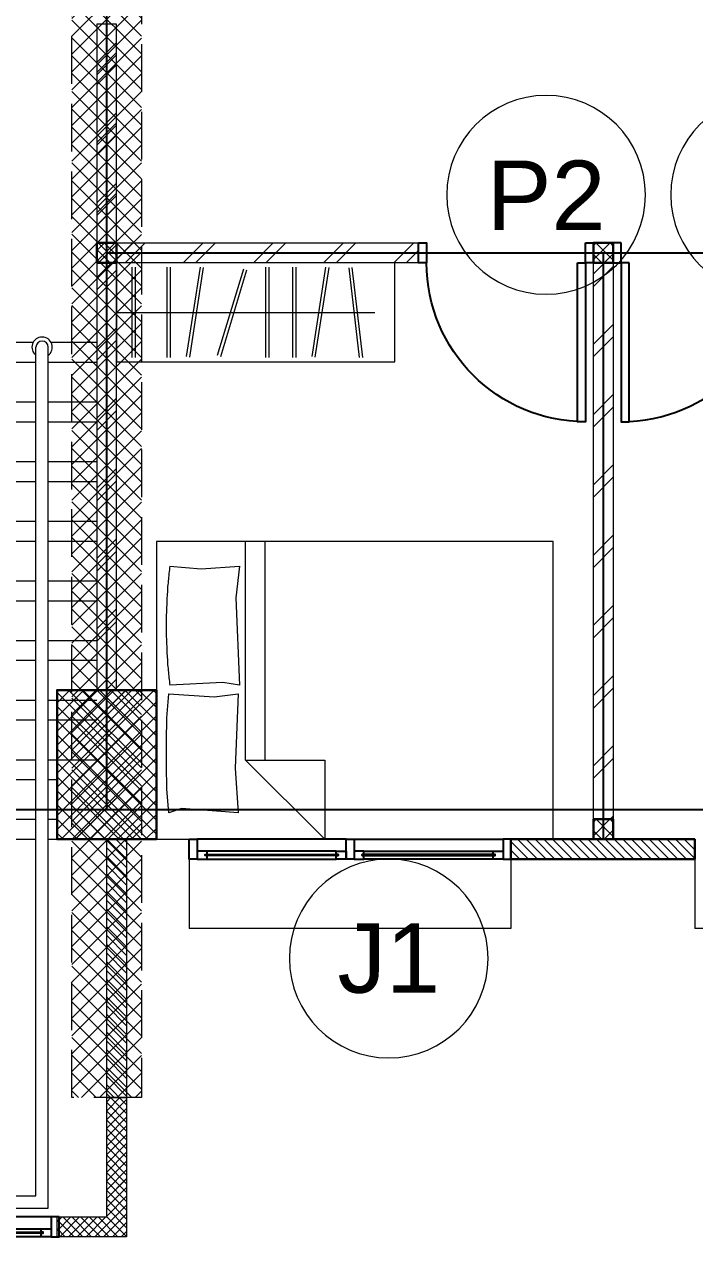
# Model space of a CAD drawing. Header units: millimetres. Extents: x -108 to 357, y -17 to 192.
# Drawn here: x 64.33 to 67.71, y 87.81 to 93.91 of the extents above; entities that cross this region are included whole.
import ezdxf
from ezdxf.enums import TextEntityAlignment as Align

# ---------------------------------------------------------------- set-up
doc = ezdxf.new("R2010")
doc.units = ezdxf.units.MM
doc.linetypes.add('ACAD_ISO02W100', pattern=[15, 12, -3])
for name, color, linetype, lineweight in [('ars', 11, 'Continuous', 0), ('ars @ 1', 11, 'Continuous', 0), ('KACA', 151, 'Continuous', 5), ('KOL', 1, 'Continuous', 30), ('KOLOM', 4, 'Continuous', 9), ('lan', 7, 'Continuous', 15), ('NOT', 7, 'Continuous', 20), ('tem', 5, 'Continuous', 20), ('u', 6, 'Continuous', 20)]:
    doc.layers.add(name, color=color, linetype=linetype, lineweight=lineweight)
doc.layers.add('as', color=1, linetype='Continuous', plot=False)
doc.layers.add('Kusen', color=30, linetype='Continuous')
doc.styles.add('S', font='simplex', dxfattribs={"width": 0.75})
doc.styles.get("Standard").update_dxf_attribs({"font": 'arial.ttf'})
pattern_1 = [(45, (69.6338, -0.72464), (-0.1767767, 0.1767767), []), (45, (69.6963, -0.72464), (-0.1767767, 0.1767767), [])]
pattern_2 = [(225, (-5.95, -51.3), (0.022097087, -0.022097087), [])]

# ---------------------------------------------------------------- blocks, each defined once
blk = doc.blocks.new("k3'")
at = {"layer": 'ars'}
h = blk.add_hatch(dxfattribs=at)
h.set_pattern_fill('_USER', color=256, scale=0.05, angle=45, double=1, pattern_type=0)
h.set_pattern_definition([(45, (0, -4.975), (-0.03535534, 0.03535534), []), (135, (0, -4.975), (-0.03535534, -0.03535534), [])])
h.paths.add_polyline_path([(-0.25, -0.375), (0.25, -0.375), (0.25, 0.375), (-0.25, 0.375)])
at = {"layer": 'KOL'}
blk.add_lwpolyline([(-0.25, -0.375), (0.25, -0.375), (0.25, 0.375), (-0.25, 0.375)], close=True, dxfattribs=at)
blk = doc.blocks.new('T. J1')
at = {"layer": 'Kusen'}
for p, q in [((-0.7188, 0.1), (-0.0688, 0.1)), ((0.7212, 0.1), (0.0712, 0.1)), ((-0.0188, 0), (-0.7688, 0)), ((-0.0688, 0.06), (-0.7188, 0.06)), ((0.0212, 0), (0.7712, 0)), ((0.0712, 0.06), (0.7212, 0.06))]:
    blk.add_line(p, q, dxfattribs=at)
for points in [[(-0.8088, 0), (-0.7688, 0), (-0.7688, 0.1), (-0.8088, 0.1)], [(-0.0188, 0), (0.0212, 0), (0.0212, 0.1), (-0.0188, 0.1)], [(0.8112, 0), (0.7712, 0), (0.7712, 0.1), (0.8112, 0.1)]]:
    blk.add_lwpolyline(points, close=True, dxfattribs=at)
for points in [[(-0.7188, 0.0775), (-0.7188, 0.06), (-0.7688, 0.06), (-0.7688, 0.1), (-0.7188, 0.1), (-0.7188, 0.0825), (-0.7288, 0.0825), (-0.7288, 0.0775), (-0.7188, 0.0775)], [(-0.0688, 0.0775), (-0.0688, 0.06), (-0.0188, 0.06), (-0.0188, 0.1), (-0.0688, 0.1), (-0.0688, 0.0825), (-0.0588, 0.0825), (-0.0588, 0.0775), (-0.0688, 0.0775)], [(0.0712, 0.0775), (0.0712, 0.06), (0.0212, 0.06), (0.0212, 0.1), (0.0712, 0.1), (0.0712, 0.0825), (0.0612, 0.0825), (0.0612, 0.0775), (0.0712, 0.0775)], [(0.7212, 0.0775), (0.7212, 0.06), (0.7712, 0.06), (0.7712, 0.1), (0.7212, 0.1), (0.7212, 0.0825), (0.7312, 0.0825), (0.7312, 0.0775), (0.7212, 0.0775)]]:
    blk.add_lwpolyline(points, dxfattribs=at)
at = {"layer": 'Kusen', "color": 141}
for points in [[(-0.7288, 0.0775), (-0.0588, 0.0775), (-0.0588, 0.0825), (-0.7288, 0.0825)], [(0.7312, 0.0775), (0.0612, 0.0775), (0.0612, 0.0825), (0.7312, 0.0825)]]:
    blk.add_lwpolyline(points, close=True, dxfattribs=at)
blk = doc.blocks.new('P.80')
at = {"layer": 'Kusen'}
for points in [[(-69.8094, -74.8368), (-69.7694, -74.8368), (-69.7694, -74.0368), (-69.8094, -74.0368)], [(-70.6094, -74.9368), (-70.5694, -74.9368), (-70.5694, -74.8368), (-70.6094, -74.8368)], [(-69.7694, -74.9368), (-69.7294, -74.9368), (-69.7294, -74.8368), (-69.7694, -74.8368)]]:
    blk.add_lwpolyline(points, close=True, dxfattribs=at)
blk.add_arc((-69.7694, -74.8368), 0.8, 90, 180, dxfattribs=at)
blk = doc.blocks.new('K 10.10')
at = {"layer": 'ars'}
h = blk.add_hatch(dxfattribs=at)
h.set_pattern_fill('_USER', color=256, scale=0.05, angle=45, double=1, pattern_type=0)
h.set_pattern_definition([(45, (0, 0), (-0.035355339, 0.035355339), []), (135, (0, 0), (-0.035355339, -0.035355339), [])])
h.paths.add_polyline_path([(1560.5383, 1380.4069), (1560.6383, 1380.4069), (1560.6383, 1380.5069), (1560.5383, 1380.5069)])
at = {"layer": 'KOL'}
blk.add_lwpolyline([(1560.5383, 1380.4069), (1560.6383, 1380.4069), (1560.6383, 1380.5069), (1560.5383, 1380.5069)], close=True, dxfattribs=at)
blk = doc.blocks.new('BED1')
at = {"color": 0, "linetype": 'Continuous'}
for points in [[(1.9976, 0), (1.9976, 1.4976), (0, 1.4976), (0, 0), (1.9976, 0)], [(1.5484, 1.0993), (1.1489, 1.0993), (1.1489, 1.4976), (1.5484, 1.0993)], [(1.9346, 1.3656), (1.9443, 1.2458), (1.9467, 1.1259), (1.9467, 1.0061), (1.9443, 0.8862), (1.9346, 0.7663), (1.707, 0.7809), (1.586, 0.7663), (1.6017, 1.1404), (1.586, 1.3656), (1.8717, 1.3426), (1.9346, 1.3656)], [(1.4492, 1.0993), (1.4492, 0)], [(1.5484, 1.0993), (1.5484, 0)], [(1.9298, 0.1235), (1.7724, 0.138), (1.5799, 0.1235), (1.5981, 0.2833), (1.5799, 0.7228), (1.6634, 0.7094), (1.9298, 0.7228)], [(1.9298, 0.1235), (1.931, 0.1332), (1.9322, 0.1429), (1.9334, 0.1513), (1.9346, 0.161), (1.9346, 0.1707), (1.9358, 0.1804), (1.937, 0.1889), (1.9383, 0.1985), (1.9383, 0.2082), (1.9395, 0.2179), (1.9407, 0.2264), (1.9407, 0.2361), (1.9419, 0.2458), (1.9419, 0.2542), (1.9431, 0.2639), (1.9431, 0.2736), (1.9443, 0.2833), (1.9443, 0.2918), (1.9455, 0.3015), (1.9455, 0.3111), (1.9455, 0.3208), (1.9467, 0.3293), (1.9467, 0.339), (1.9467, 0.3487), (1.9467, 0.3584), (1.9479, 0.3668), (1.9479, 0.3765), (1.9479, 0.3862), (1.9479, 0.3959), (1.9479, 0.4044), (1.9479, 0.414), (1.9479, 0.4237), (1.9479, 0.4334), (1.9479, 0.4419), (1.9479, 0.4516), (1.9479, 0.4613), (1.9479, 0.4709), (1.9479, 0.4794), (1.9467, 0.4891), (1.9467, 0.4988), (1.9467, 0.5085), (1.9467, 0.5169), (1.9455, 0.5266), (1.9455, 0.5363), (1.9455, 0.546), (1.9443, 0.5545), (1.9443, 0.5642), (1.9431, 0.5738), (1.9431, 0.5835), (1.9419, 0.592), (1.9419, 0.6017), (1.9407, 0.6114), (1.9407, 0.6199), (1.9395, 0.6295), (1.9383, 0.6392), (1.9383, 0.6489), (1.937, 0.6574), (1.9358, 0.6671), (1.9346, 0.6768), (1.9346, 0.6864), (1.9334, 0.6949), (1.9322, 0.7046), (1.931, 0.7143), (1.9298, 0.7228)]]:
    blk.add_lwpolyline(points, dxfattribs=at)
blk = doc.blocks.new('LEMARI1')
for points in [[(0.6998, 0.4988), (-0.6998, 0.4988)], [(-0.6998, 0), (0.6998, 0), (0.6998, 0.4988), (-0.6998, 0.4988), (-0.6998, 0)], [(-0.5387, 0.4758), (-0.4855, 0.023)], [(-0.4685, 0.0254), (-0.5206, 0.477)], [(-0.3002, 0.4746), (-0.3705, 0.0242)], [(-0.3523, 0.0218), (-0.2821, 0.4709)], [(-0.2034, 0.477), (-0.2034, 0.0218)], [(-0.1852, 0.0218), (-0.1852, 0.477)], [(-0.0678, 0.477), (-0.0678, 0.0218)], [(-0.0496, 0.0218), (-0.0496, 0.477)], [(0.1755, 0.4722), (0.0436, 0.0363)], [(0.0605, 0.0315), (0.1937, 0.4673)], [(0.3317, 0.4746), (0.2627, 0.0242)], [(0.2797, 0.0218), (0.3499, 0.4709)], [(0.4286, 0.477), (0.4286, 0.0218)], [(0.4467, 0.0218), (0.4467, 0.477)], [(0.6053, 0.477), (0.6053, 0.0218)], [(0.6235, 0.0218), (0.6235, 0.477)], [(0.6998, 0.2494), (-0.5993, 0.2494)]]:
    blk.add_lwpolyline(points)
blk = doc.blocks.new('T. J2')
at = {"layer": 'KACA', "color": 141}
blk.add_lwpolyline([(-0.3792, 0.0775), (0.2908, 0.0775), (0.2908, 0.0825), (-0.3792, 0.0825)], close=True, dxfattribs=at)
at = {"layer": 'Kusen'}
for p, q in [((-0.3692, 0.1), (0.2808, 0.1)), ((-0.4192, 0), (0.3308, 0)), ((0.2808, 0.06), (-0.3692, 0.06))]:
    blk.add_line(p, q, dxfattribs=at)
for points in [[(-0.4592, 0), (-0.4192, 0), (-0.4192, 0.1), (-0.4592, 0.1)], [(0.3308, 0), (0.3708, 0), (0.3708, 0.1), (0.3308, 0.1)]]:
    blk.add_lwpolyline(points, close=True, dxfattribs=at)
for points in [[(-0.3692, 0.0775), (-0.3692, 0.06), (-0.4192, 0.06), (-0.4192, 0.1), (-0.3692, 0.1), (-0.3692, 0.0825), (-0.3792, 0.0825), (-0.3792, 0.0775), (-0.3692, 0.0775)], [(0.2808, 0.0775), (0.2808, 0.06), (0.3308, 0.06), (0.3308, 0.1), (0.2808, 0.1), (0.2808, 0.0825), (0.2908, 0.0825), (0.2908, 0.0775), (0.2808, 0.0775)]]:
    blk.add_lwpolyline(points, dxfattribs=at)
blk = doc.blocks.new('SP ME1')
at = {"layer": 'ars'}
h = blk.add_hatch(dxfattribs=at)
h.set_pattern_fill('ANSI31', color=256, scale=0.25, style=0)
h.set_pattern_definition(pattern_2)
h.paths.add_polyline_path([(-6.3, 7), (-6.2, 7), (-6.2, 7.6), (-5.95, 7.6), (-5.95, 7.7), (-6.3, 7.7)])
h = blk.add_hatch(dxfattribs=at)
h.set_pattern_fill('ANSI31', color=256, scale=0.25, style=0)
h.set_pattern_definition(pattern_2)
edge = h.paths.add_edge_path()
edge.add_line((-6.2999, 7), (-6.3, 7.7))
edge.add_line((-6.3, 7.7), (-5.95, 7.7))
edge.add_line((-5.95, 7.7), (-5.95, 7.6))
edge.add_line((-5.95, 7.6), (-6.2, 7.6))
edge.add_line((-6.2, 7.6), (-6.1999, 7))
edge.add_line((-6.1999, 7), (-6.2999, 7))
h = blk.add_hatch(dxfattribs=at)
h.set_pattern_fill('ANSI37', color=256, scale=0.02, style=0)
h.paths.add_polyline_path([(-6.025, 0), (-6.375, 0), (-6.375, 7), (-6.0247, 7)])
at = {"layer": 'ars @ 1'}
h = blk.add_hatch(dxfattribs=at)
h.set_pattern_fill('TEMBOK', color=256, scale=0.25)
h.set_pattern_definition([(45, (24.5328, -51.42464), (-0.1767767, 0.1767767), []), (45, (24.5953, -51.42464), (-0.1767767, 0.1767767), [])])
h.paths.add_polyline_path([(-6.25, 2.8), (-6.15, 2.8), (-6.15, 4.95), (-6.25, 4.95)])
h = blk.add_hatch(dxfattribs=at)
h.set_pattern_fill('TEMBOK', color=256, scale=0.25)
h.set_pattern_definition([(45, (24.5328, -49.32464), (-0.1767767, 0.1767767), []), (45, (24.5953, -49.32464), (-0.1767767, 0.1767767), [])])
h.paths.add_polyline_path([(-6.25, 1.6), (-6.15, 1.6), (-6.15, 2.7), (-6.25, 2.7)])
at = {"layer": 'ars'}
for p, q in [((-5.9062, 7.5562), (-5.9062, 3.225)), ((-3.0738, 7.5562), (-5.9062, 7.5562)), ((-5.8437, 7.4937), (-5.8437, 3.225)), ((-3.1363, 7.4937), (-5.8437, 7.4937)), ((-5.9062, 5.6), (-5.95, 5.6)), ((-4.6437, 5.6), (-5.8437, 5.6)), ((-5.9062, 5.3), (-6.15, 5.3)), ((-4.6437, 5.3), (-5.8437, 5.3)), ((-5.9062, 5), (-6.15, 5)), ((-4.6437, 5), (-5.8437, 5)), ((-5.9062, 4.7), (-6.15, 4.7)), ((-4.6437, 4.7), (-5.8437, 4.7)), ((-5.9062, 4.4), (-6.15, 4.4)), ((-4.6437, 4.4), (-5.8437, 4.4)), ((-5.9062, 4.1), (-6.15, 4.1)), ((-4.6437, 4.1), (-5.8437, 4.1)), ((-5.9062, 3.8), (-6.15, 3.8)), ((-4.6437, 3.8), (-5.8437, 3.8)), ((-5.9062, 3.5), (-6.15, 3.5)), ((-4.6437, 3.5), (-5.8437, 3.5)), ((-5.9197, 3.2), (-6.15, 3.2)), ((-4.6572, 3.2), (-5.8303, 3.2))]:
    blk.add_line(p, q, dxfattribs=at)
for radius, start, end in [(0.0512, 127.57187, 52.42813), (0.0312, 180, 0)]:
    blk.add_arc((-5.875, 3.225), radius, start, end, dxfattribs=at)
at = {"layer": 'KOLOM', "linetype": 'ACAD_ISO02W100', "ltscale": 0.02}
blk.add_lwpolyline([(-6.025, 0), (-6.375, 0), (-6.3749, 7), (-6.0249, 7)], close=True, dxfattribs=at)
at = {"layer": 'lan'}
for p, q in [((-5.9062, 5.7), (-5.95, 5.7)), ((-4.6437, 5.7), (-5.8437, 5.7)), ((-5.9062, 5.4), (-5.95, 5.4)), ((-4.6437, 5.4), (-5.8437, 5.4)), ((-5.9062, 5.1), (-6.15, 5.1)), ((-4.6437, 5.1), (-5.8437, 5.1)), ((-5.9062, 4.8), (-6.15, 4.8)), ((-4.6437, 4.8), (-5.8437, 4.8)), ((-5.9062, 4.5), (-6.15, 4.5)), ((-4.6437, 4.5), (-5.8437, 4.5)), ((-5.9062, 4.2), (-6.15, 4.2)), ((-4.6437, 4.2), (-5.8437, 4.2)), ((-5.9062, 3.9), (-6.15, 3.9)), ((-4.6437, 3.9), (-5.8437, 3.9)), ((-5.9062, 3.6), (-6.15, 3.6)), ((-4.6437, 3.6), (-5.8437, 3.6)), ((-5.9062, 3.3), (-6.15, 3.3)), ((-4.6437, 3.3), (-5.8437, 3.3))]:
    blk.add_line(p, q, dxfattribs=at)
at = {"layer": 'tem'}
blk.add_lwpolyline([(-6.2999, 7), (-6.3, 7.7), (-5.95, 7.7), (-5.95, 7.6), (-6.2, 7.6), (-6.1999, 7), (-6.2999, 7)], dxfattribs=at)
blk.add_lwpolyline([(-6.2999, 7), (-6.3, 7.7), (-5.95, 7.7), (-5.95, 7.6), (-6.2, 7.6), (-6.1999, 7), (-6.2999, 7)], dxfattribs=at)
for points in [[(-6.25, 2.8), (-6.15, 2.8), (-6.15, 4.95), (-6.25, 4.95)], [(-6.25, 1.6), (-6.15, 1.6), (-6.15, 2.7), (-6.25, 2.7)]]:
    blk.add_lwpolyline(points, close=True, dxfattribs=at)
at = {"layer": 'KOL', "xscale": -1, "rotation": 180}
blk.add_blockref("k3'", (-6.2, 5.325), dxfattribs=at)
blk.add_blockref("k3'", (-6.2, 5.325), dxfattribs=at)
at = {"layer": 'KOLOM', "extrusion": (0, 0, -1), "xscale": -1, "zscale": -1, "rotation": 180}
blk.add_blockref('K 10.10', (-1554.3883, 1383.2069), dxfattribs=at)
at = {"layer": 'Kusen'}
blk.add_blockref('T. J2', (-5.5008, 7.6), dxfattribs=at)
blk.add_blockref('T. J2', (-5.5008, 7.6), dxfattribs=at)
blk = doc.blocks.new('A-4')
at = {"layer": 'ars'}
h = blk.add_hatch(dxfattribs=at)
h.set_pattern_fill('TEMBOK', color=256, scale=0.25)
h.set_pattern_definition(pattern_1)
h.paths.add_polyline_path([(30.85, 3.1), (32.57, 3.1), (32.57, 3), (30.85, 3)])
h = blk.add_hatch(dxfattribs=at)
h.set_pattern_fill('TEMBOK', color=256, scale=0.25)
h.set_pattern_definition(pattern_1)
h.paths.add_polyline_path([(33.55, 3), (33.45, 3), (33.45, 0.2), (33.55, 0.2)])
h = blk.add_hatch(dxfattribs=at)
h.set_pattern_fill('ANSI31', color=256, scale=0.25, style=0)
h.set_pattern_definition([(315, (30.75, -0.6), (-0.0220971, -0.0220971), [])])
edge = h.paths.add_edge_path()
edge.add_line((31.1, 0.1), (31.1, -1.9))
edge.add_line((31.1, -1.9), (30.75, -1.9))
edge.add_line((30.75, -1.9), (30.75, -1.8))
edge.add_line((30.75, -1.8), (31, -1.8))
edge.add_line((31, -1.8), (31, 0.1))
edge.add_line((31, 0.1), (31.1, 0.1))
h = blk.add_hatch(dxfattribs=at)
h.set_pattern_fill('ANSI31', color=256, scale=0.25, angle=180, style=0)
h.set_pattern_definition([(135, (-454.577724, -326.599584), (0.0220970869, 0.0220970869), [])])
h.paths.add_polyline_path([(33.035, 0.1), (33.96, 0.1), (33.96, 0), (33.035, 0)])
at = {"layer": 'ars @ 1'}
h = blk.add_hatch(dxfattribs=at)
h.set_pattern_fill('TEMBOK', color=256, scale=0.25)
h.set_pattern_definition([(45, (69.6338, 1.37536), (-0.1767767, 0.1767767), []), (45, (69.6963, 1.37536), (-0.1767767, 0.1767767), [])])
h.paths.add_polyline_path([(31.05, 4.2), (30.95, 4.2), (30.95, 3.1), (31.05, 3.1)])
at = {"layer": 'as'}
for p, q in [((31, 0.25), (31, 13.35)), ((31, 3.05), (37.2, 3.05)), ((33.5, 0.1), (33.5, 3.05)), ((-37.2, 0.25), (37.2, 0.25))]:
    blk.add_line(p, q, dxfattribs=at)
at = {"layer": 'KOL'}
blk.add_lwpolyline([(33.035, 0.1), (33.96, 0.1), (33.96, 0), (33.035, 0)], close=True, dxfattribs=at)
at = {"layer": 'lan'}
for p, q in [((31.415, 0), (31.415, -0.35)), ((33.035, 0), (33.035, -0.35)), ((33.96, 0), (33.96, -0.35)), ((33.035, -0.35), (31.415, -0.35)), ((34.79, -0.35), (33.96, -0.35))]:
    blk.add_line(p, q, dxfattribs=at)
at = {"layer": 'tem'}
for points in [[(31.05, 4.2), (30.95, 4.2), (30.95, 3.1), (31.05, 3.1)], [(32.57, 3), (31.05, 3), (31.05, 3.1), (32.57, 3.1)], [(33.45, 3), (33.55, 3), (33.55, 0.2), (33.45, 0.2)]]:
    blk.add_lwpolyline(points, close=True, dxfattribs=at)
blk.add_lwpolyline([(31.1, 0.1), (31.1, -1.9), (30.75, -1.9), (30.75, -1.8), (31, -1.8), (31, 0.1), (31.1, 0.1)], dxfattribs=at)
at = {"layer": 'ars', "rotation": 180}
for name, p in [('LEMARI1', (31.7498, 3)), ('BED1', (33.2476, 1.5976))]:
    blk.add_blockref(name, p, dxfattribs=at)
at = {"layer": 'KOL'}
blk.add_blockref("k3'", (31, 0.475), dxfattribs=at)
at = {"layer": 'KOLOM', "extrusion": (0, 0, -1), "zscale": -1}
for p in [(-1594.0883, -1377.4069), (-1594.0883, -1380.3069)]:
    blk.add_blockref('K 10.10', p, dxfattribs=at)
at = {"layer": 'Kusen', "xscale": -1, "rotation": 180}
for name, p in [('P.80', (103.1794, -71.8368)), ('T. J1', (32.2239, 0.1))]:
    blk.add_blockref(name, p, dxfattribs=at)
at = {"layer": 'Kusen', "rotation": 180}
blk.add_blockref('P.80', (-36.1794, -71.8368), dxfattribs=at)
at = {"layer": 'u', "rotation": 180}
blk.add_blockref('SP ME1', (24.8, 5.8), dxfattribs=at)
blk = doc.blocks.new('NAV')
blk.add_circle((0, -0.4), 0.4)
at = {"style": 'S', "width": 0.75, "flags": 4}
blk.add_attdef('AV', text='', height=0.3, dxfattribs=at).set_placement((0, -0.4), align=Align.MIDDLE)

msp = doc.modelspace()

# ---------------------------------------------------------------- block references
msp.add_blockref('A-4', (33.74738, 89.70808))
at = {"layer": 'NOT'}
ref = msp.add_blockref('NAV', (66.95913, 93.54981), dxfattribs=dict(at, xscale=-1.25, yscale=1.25, zscale=1.25))
ref.add_attrib('AV', 'P2', dxfattribs={"layer": '0', "height": 0.35, "flags": 4}).set_placement((66.95913, 93.04981), align=Align.MIDDLE)
ref = msp.add_blockref('NAV', (68.08659, 93.54981), dxfattribs=dict(at, xscale=-1.25, yscale=1.25, zscale=1.25))
ref.add_attrib('AV', 'P2', dxfattribs={"layer": '0', "height": 0.35, "flags": 4}).set_placement((68.08659, 93.04981), align=Align.MIDDLE)
ref = msp.add_blockref('NAV', (66.16721, 89.70808), dxfattribs=dict(at, xscale=-1.25, yscale=1.25, zscale=1.25))
ref.add_attrib('AV', 'J1', dxfattribs={"layer": '0', "height": 0.35, "flags": 4}).set_placement((66.16721, 89.20808), align=Align.MIDDLE)

doc.saveas('drawing.dxf')
